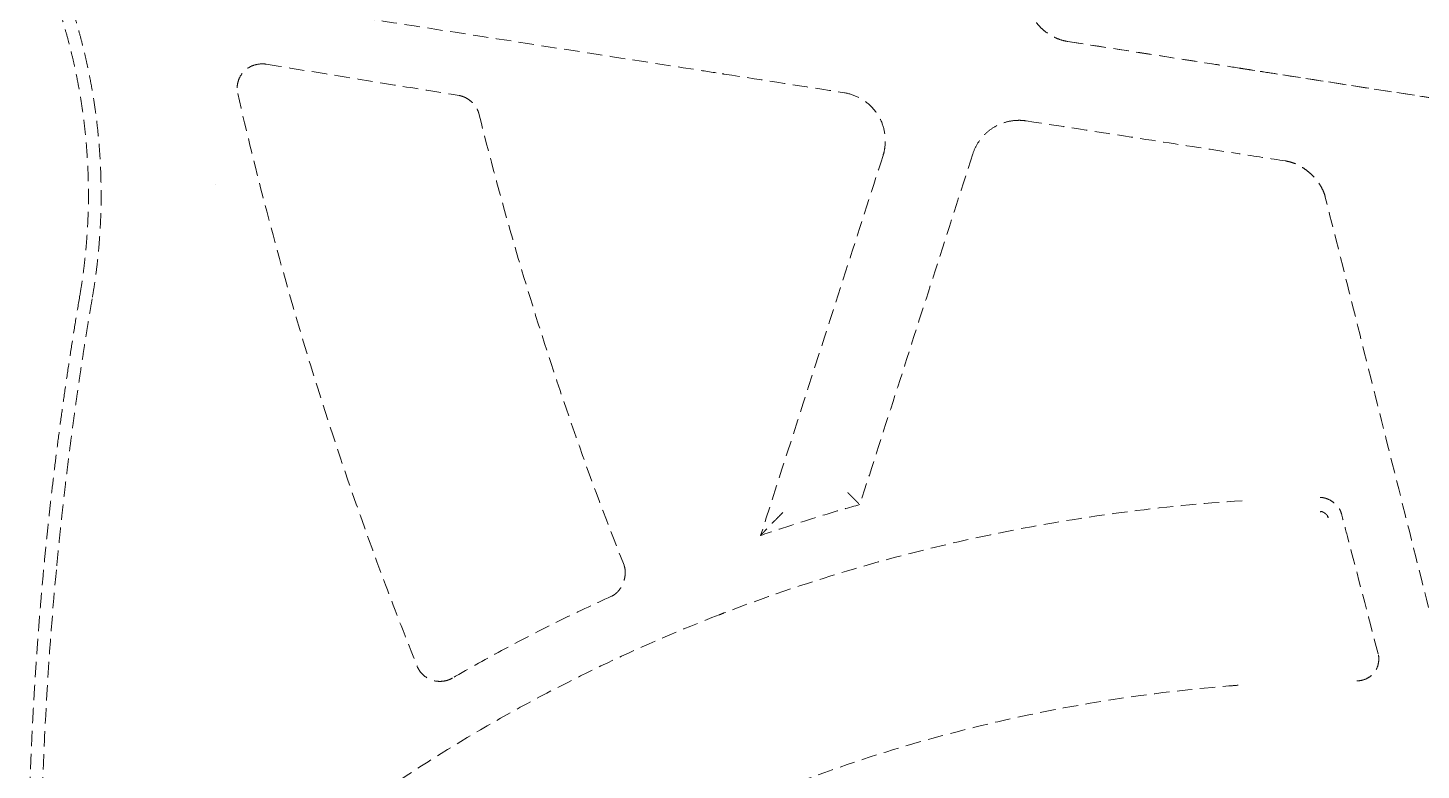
# Model space of a CAD drawing. Header units: millimetres. Extents: x -4194 to 3683, y -2760 to 1498.
# Drawn here: x -539.8 to -424.8, y 105.6 to 166.8 of the extents above; entities that cross this region are included whole.
import ezdxf

# ---------------------------------------------------------------- set-up
doc = ezdxf.new("R2010")
doc.units = ezdxf.units.MM
doc.linetypes.add('HIDDEN', pattern=[1.905, 1.27, -0.635])
doc.layers.add('DIKOM_ОБЪЕКТ', color=7, linetype='Continuous')

msp = doc.modelspace()

# ---------------------------------------------------------------- linework, layer by layer
at = {"layer": 'DIKOM_ОБЪЕКТ', "color": 7, "linetype": 'HIDDEN', "lineweight": 15, "extrusion": (-1, -3.06162e-16, -2.22045e-16)}
for p, q in [((-520.431, 163.853), (-520.49, 163.853)), ((-505.813, 112.894), (-505.79, 112.894))]:
    msp.add_line(p, q, dxfattribs=at)
at = {"layer": 'DIKOM_ОБЪЕКТ', "color": 7, "linetype": 'HIDDEN', "lineweight": 15}
for points, knots in [([(-457.17, 170.879), (-457.227, 170.703), (-457.311, 170.348), (-457.365, 169.789), (-457.34, 169.2), (-457.195, 168.419), (-456.88, 167.673), (-456.405, 167.04), (-455.984, 166.626), (-455.514, 166.279), (-455.009, 166.003), (-454.495, 165.807), (-454.149, 165.727), (-453.97, 165.699)], [0, 0, 0, 0, 0.0833333, 0.1666667, 0.25, 0.3333333, 0.5, 0.5833333, 0.6666667, 0.75, 0.8333333, 0.9166667, 1, 1, 1, 1]), ([(-521.899, 169.15), (-518.671, 168.649), (-515.428, 168.147), (-507.659, 166.942), (-503.119, 166.238), (-494.017, 164.825), (-489.45, 164.116), (-484.091, 163.284), (-483.303, 163.161), (-482.515, 163.039)], [0, 0, 0, 0, 10.0021527, 10.0021527, 23.8920108, 23.8920108, 37.7832365, 37.7832365, 40.1772384, 40.1772384, 40.1772384, 40.1772384]), ([(-453.974, 165.699), (-450.005, 165.085), (-445.287, 164.353), (-440.569, 163.621), (-439.82, 163.504)], [0, 0, 0, 0, 0.21008889, 0.24973471, 0.24973471, 0.24973471, 0.24973471]), ([(-520.487, 163.852), (-520.702, 163.853), (-520.92, 163.818), (-521.342, 163.686), (-521.55, 163.585), (-521.918, 163.32), (-522.08, 163.15), (-522.315, 162.795), (-522.399, 162.609), (-522.518, 162.211), (-522.548, 161.991), (-522.54, 161.651), (-522.526, 161.527), (-522.498, 161.406)], [0, 0, 0, 0, 0.6492606, 0.6492606, 1.330215, 1.330215, 2.0120905, 2.0120905, 2.6102029, 2.6102029, 3.2590904, 3.2590904, 3.631009, 3.631009, 3.631009, 3.631009]), ([(-397.309, 156.909), (-400.601, 157.419), (-403.894, 157.93), (-417.066, 159.973), (-426.949, 161.505), (-437.483, 163.141), (-438.135, 163.243), (-439.031, 163.382), (-439.276, 163.42), (-439.612, 163.472), (-439.704, 163.486), (-439.8, 163.501), (-439.804, 163.502), (-439.811, 163.503), (-439.814, 163.503), (-439.817, 163.504), (-439.819, 163.504), (-439.825, 163.505), (-439.82, 163.504), (-439.82, 163.504), (-439.82, 163.504), (-439.82, 163.504), (-439.82, 163.504), (-439.82, 163.504), (-439.82, 163.504), (-439.82, 163.504)], [0, 0, 0, 0, 10.0000795, 10.0000795, 40.0022256, 40.0022256, 41.9817858, 41.9817858, 42.7241206, 42.7241206, 43.0024962, 43.0024962, 43.0155451, 43.0155451, 43.0233576, 43.0233576, 43.0272638, 43.0272638, 43.0428895, 43.0428895, 43.043866, 43.043866, 43.0441102, 43.0441102, 43.0442323, 43.0442323, 43.0442323, 43.0442323]), ([(-397.125, 156.88), (-397.152, 156.885), (-397.178, 156.889), (-397.388, 156.921), (-397.571, 156.95), (-398.732, 157.13), (-399.71, 157.281), (-403.294, 157.837), (-405.902, 158.241), (-416.335, 159.859), (-424.164, 161.073), (-434.601, 162.694), (-439.821, 163.504), (-439.82, 163.504)], [0.3874814, 0.3874814, 0.3874814, 0.3874814, 0.4678396, 0.4678396, 1.024597, 1.024597, 3.993972, 3.993972, 11.9123391, 11.9123391, 35.679313, 35.679313, 43.601323, 43.601323, 43.601323, 43.601323]), ([(-482.331, 163.01), (-482.351, 163.013), (-482.392, 163.019), (-482.453, 163.029), (-482.494, 163.035), (-482.515, 163.039)], [-0.0000002, -0.0000002, -0.0000002, -0.0000002, 0.3321877, 0.6655208, 1, 1, 1, 1]), ([(-522.498, 161.406), (-521.75, 158.161), (-520.953, 154.927), (-518.731, 146.475), (-517.224, 141.276), (-513.955, 130.995), (-512.193, 125.908), (-509.456, 118.619), (-508.583, 116.376), (-507.685, 114.143)], [0, 0, 0, 0, 10.0011452, 10.0011452, 26.249684, 26.249684, 42.4123563, 42.4123563, 49.641119, 49.641119, 49.641119, 49.641119]), ([(-472.417, 161.469), (-472.026, 161.409), (-471.64, 161.282), (-470.914, 160.922), (-470.567, 160.68), (-469.941, 160.089), (-469.664, 159.721), (-469.285, 158.958), (-469.161, 158.564), (-469.029, 157.74), (-469.025, 157.3), (-469.121, 156.677), (-469.166, 156.48), (-469.228, 156.289)], [0, 0, 0, 0, 1.1903935, 1.1903935, 2.4323774, 2.4323774, 3.7732326, 3.7732326, 4.9867262, 4.9867262, 6.2759771, 6.2759771, 6.8777698, 6.8777698, 6.8777698, 6.8777698]), ([(-457.994, 159.195), (-458.11, 159.195), (-458.538, 159.175), (-459.273, 159.026), (-460.133, 158.632), (-460.871, 158.04), (-461.456, 157.292), (-461.722, 156.725), (-461.82, 156.419)], [0.10496248, 0.10496248, 0.10496248, 0.10496248, 0.16666667, 0.33333333, 0.5, 0.66666667, 0.83333333, 1, 1, 1, 1]), ([(-457.404, 159.149), (-454.111, 158.64), (-450.817, 158.131), (-444.955, 157.225), (-442.388, 156.828), (-439.82, 156.432)], [0, 0, 0, 0, 10.0000828, 10.0000828, 17.7935281, 17.7935281, 17.7935281, 17.7935281]), ([(-469.228, 156.289), (-470.25, 153.117), (-471.272, 149.944), (-474.64, 139.494), (-476.985, 132.217), (-479.33, 124.94)], [0, 0, 0, 0, 10.0000008, 10.0000008, 32.937773, 32.937773, 32.937773, 32.937773]), ([(-439.579, 127.801), (-442.907, 127.59), (-446.23, 127.265), (-453.158, 126.353), (-456.764, 125.745), (-463.899, 124.257), (-467.434, 123.382), (-474.411, 121.371), (-477.856, 120.232), (-481.61, 118.825), (-481.971, 118.688), (-482.331, 118.549)], [0, 0, 0, 0, 10.0056216, 10.0056216, 20.9623457, 20.9623457, 31.8746424, 31.8746424, 42.7496985, 42.7496985, 43.9078372, 43.9078372, 43.9078372, 43.9078372]), ([(-472.125, 128.47), (-472.099, 128.443), (-472.069, 128.412), (-472.019, 128.36), (-472.001, 128.342), (-471.973, 128.313), (-471.959, 128.299), (-471.942, 128.281), (-471.934, 128.273), (-471.929, 128.268), (-471.927, 128.266), (-471.87, 128.207), (-471.827, 128.163), (-471.78, 128.115), (-471.767, 128.102), (-471.753, 128.087), (-471.748, 128.082), (-471.743, 128.077), (-471.741, 128.075), (-471.738, 128.072), (-471.737, 128.071), (-471.737, 128.071), (-471.737, 128.071), (-471.669, 128.001), (-471.608, 127.939), (-471.53, 127.86), (-471.506, 127.835), (-471.472, 127.802), (-471.456, 127.786), (-471.441, 127.771), (-471.431, 127.761), (-471.428, 127.757), (-471.377, 127.707), (-471.338, 127.668), (-471.288, 127.619), (-471.273, 127.604), (-471.245, 127.577), (-471.234, 127.566), (-471.176, 127.511), (-471.152, 127.489), (-471.148, 127.489)], [0, 0, 0, 0, 0.0625, 0.0625, 0.09375, 0.09375, 0.109375, 0.1171875, 0.1210938, 0.1210938, 0.125, 0.125, 0.1875, 0.1875, 0.21875, 0.21875, 0.234375, 0.234375, 0.2421875, 0.2460938, 0.2480469, 0.2480469, 0.25, 0.25, 0.375, 0.375, 0.4375, 0.4375, 0.46875, 0.484375, 0.484375, 0.5, 0.5, 0.625, 0.625, 0.6875, 0.6875, 0.75, 0.75, 1, 1, 1, 1]), ([(-433.15, 128.069), (-433.049, 128.071), (-432.916, 128.058), (-432.785, 128.028), (-432.749, 128.018)], [0, 0, 0, 0, 0.125, 0.17113282, 0.17113282, 0.17113282, 0.17113282]), ([(-433.148, 128.069), (-433.04, 128.071), (-432.932, 128.059), (-432.73, 128.016), (-432.636, 127.987), (-432.368, 127.88), (-432.209, 127.787), (-431.917, 127.567), (-431.784, 127.439), (-431.608, 127.21), (-431.553, 127.128), (-431.457, 126.944), (-431.416, 126.844), (-431.388, 126.739)], [0, 0, 0, 0, 0.125, 0.125, 0.25, 0.25, 0.5, 0.5, 0.75, 0.75, 0.875, 0.875, 1, 1, 1, 1]), ([(-477.498, 126.831), (-477.546, 126.782), (-477.601, 126.728), (-477.69, 126.637), (-477.722, 126.606), (-477.771, 126.556), (-477.796, 126.531), (-477.826, 126.501), (-477.839, 126.488), (-477.848, 126.479), (-477.853, 126.473), (-477.911, 126.414), (-477.966, 126.359), (-478.049, 126.276), (-478.09, 126.234), (-478.131, 126.192), (-478.158, 126.164), (-478.171, 126.151), (-478.302, 126.017), (-478.407, 125.91), (-478.548, 125.767), (-478.592, 125.721), (-478.653, 125.658), (-478.683, 125.627), (-478.716, 125.593), (-478.73, 125.579), (-478.739, 125.57), (-478.742, 125.566), (-478.791, 125.516), (-478.832, 125.474), (-478.888, 125.415), (-478.915, 125.387), (-478.941, 125.36), (-478.957, 125.343), (-478.964, 125.335), (-479.009, 125.288), (-479.043, 125.253), (-479.089, 125.205), (-479.11, 125.182), (-479.131, 125.161), (-479.144, 125.147), (-479.149, 125.141), (-479.186, 125.103), (-479.211, 125.076), (-479.243, 125.041), (-479.258, 125.025), (-479.271, 125.011), (-479.279, 125.002), (-479.282, 124.998), (-479.318, 124.957), (-479.333, 124.939), (-479.33, 124.939)], [0, 0, 0, 0, 0.0625, 0.0625, 0.09375, 0.09375, 0.109375, 0.1171875, 0.1210938, 0.1210938, 0.125, 0.125, 0.1875, 0.1875, 0.21875, 0.234375, 0.234375, 0.25, 0.25, 0.375, 0.375, 0.4375, 0.4375, 0.46875, 0.484375, 0.4921875, 0.4921875, 0.5, 0.5, 0.5625, 0.5625, 0.59375, 0.609375, 0.609375, 0.625, 0.625, 0.6875, 0.6875, 0.71875, 0.734375, 0.734375, 0.75, 0.75, 0.8125, 0.8125, 0.84375, 0.859375, 0.859375, 0.875, 0.875, 1, 1, 1, 1]), ([(-432.502, 126.489), (-432.521, 126.528), (-432.561, 126.588), (-432.661, 126.697), (-432.722, 126.75), (-432.852, 126.838), (-432.921, 126.874), (-433.016, 126.907), (-433.046, 126.915), (-433.091, 126.924), (-433.108, 126.925), (-433.117, 126.87)], [0, 0, 0, 0, 0.25, 0.25, 0.5, 0.5, 0.75, 0.75, 0.875, 0.875, 1, 1, 1, 1]), ([(-428.357, 115.169), (-429.202, 118.394), (-430.046, 121.618), (-431.057, 125.475), (-431.222, 126.107), (-431.388, 126.739)], [0, 0, 0, 0, 10.0000004, 10.0000004, 11.9605153, 11.9605153, 11.9605153, 11.9605153]), ([(-538.768, 94.189), (-538.768, 96.541), (-538.74, 98.895), (-538.657, 102.429), (-538.605, 104.196), (-538.526, 106.258), (-538.489, 107.142), (-538.463, 107.732), (-538.449, 108.029), (-538.215, 113.003), (-537.883, 117.706), (-537.436, 122.424)], [0, 0, 0, 0, 0.25, 0.25, 0.375, 0.4375, 0.46875, 0.46875, 0.5, 0.5, 1, 1, 1, 1]), ([(-482.764, 118.382), (-485.873, 117.177), (-488.94, 115.86), (-494.955, 113.01), (-497.91, 111.477), (-503.747, 108.184), (-506.63, 106.413), (-512.247, 102.67), (-514.987, 100.697), (-519.963, 96.816), (-522.222, 94.928), (-524.412, 92.97)], [0, 0, 0, 0, 10.0079915, 10.0079915, 20.0132139, 20.0132139, 30.209395, 30.209395, 40.4155968, 40.4155968, 49.3394468, 49.3394468, 49.3394468, 49.3394468]), ([(-430.086, 112.939), (-429.918, 112.939), (-429.748, 112.967), (-429.41, 113.068), (-429.239, 113.148), (-428.916, 113.362), (-428.765, 113.506), (-428.537, 113.817), (-428.453, 113.984), (-428.34, 114.332), (-428.308, 114.516), (-428.3, 114.857), (-428.317, 115.017), (-428.357, 115.169)], [0, 0, 0, 0, 0.5044745, 0.5044745, 1.0590145, 1.0590145, 1.666014, 1.666014, 2.2154001, 2.2154001, 2.7639891, 2.7639891, 3.2371139, 3.2371139, 3.2371139, 3.2371139]), ([(-507.685, 114.143), (-507.616, 113.969), (-507.518, 113.806), (-507.273, 113.499), (-507.12, 113.356), (-506.767, 113.114), (-506.56, 113.016), (-506.174, 112.915), (-505.997, 112.893), (-505.821, 112.894)], [0, 0, 0, 0, 0.5614399, 0.5614399, 1.1773839, 1.1773839, 1.8459359, 1.8459359, 2.37473, 2.37473, 2.37473, 2.37473]), ([(-504.78, 113.159), (-504.876, 113.104), (-505.07, 113.014), (-505.39, 112.924), (-505.638, 112.896), (-505.773, 112.894), (-505.79, 112.894)], [0, 0, 0, 0, 0.1, 0.2, 0.3, 0.3146251, 0.3146251, 0.3146251, 0.3146251]), ([(-439.902, 112.576), (-440.16, 112.556), (-444.009, 112.257), (-451.626, 111.333), (-462.501, 109.06), (-472.974, 105.91), (-479.286, 103.412), (-482.32, 102.074)], [0.18561298, 0.18561298, 0.18561298, 0.18561298, 0.2, 0.4, 0.6, 0.8, 1, 1, 1, 1])]:
    msp.add_open_spline(points, degree=3, knots=knots, dxfattribs=at)
for points, weights in [([(-537.302, 168.523), (-534.764, 160.83), (-534.16, 152.753), (-535.526, 144.768)], [1, 0.980244208265, 0.980244208265, 1]), ([(-534.492, 144.591), (-533.098, 152.746), (-533.715, 160.995), (-536.307, 168.851)], [1, 0.980244208301, 0.980244208301, 1]), ([(-482.515, 163.039), (-482.515, 163.039), (-482.515, 163.039), (-482.515, 163.039)], [1.17160199226, 1.17070362597, 1.16980878701, 1.16891747537]), ([(-535.526, 144.768), (-538.385, 128.05), (-539.82, 111.15), (-539.82, 94.189)], [1, 0.997609924387, 0.997609924387, 1]), ([(-537.434, 122.438), (-536.73, 129.857), (-535.749, 137.245), (-534.492, 144.591)], [1, 0.999534151203, 0.999534151203, 1]), ([(-431.388, 126.739), (-431.388, 126.739), (-431.388, 126.739), (-431.388, 126.739)], [1.16851973833, 1.16960792303, 1.17070137779, 1.17180010261]), ([(-432.541, 126.435), (-432.517, 126.442), (-432.493, 126.448), (-432.468, 126.454)], [1.17179997516, 1.1617086432, 1.15206187612, 1.14285967392])]:
    msp.add_rational_spline(points, weights, degree=3, dxfattribs=at)
for points in [[(-453.97, 165.699), (-453.971, 165.699), (-453.972, 165.699), (-453.974, 165.699)], [(-453.97, 165.699), (-449.443, 164.999), (-444.915, 164.296), (-440.385, 163.592)], [(-520.466, 163.852), (-520.464, 163.852), (-520.462, 163.852), (-520.46, 163.852)], [(-520.431, 163.853), (-520.335, 163.853), (-520.238, 163.845), (-520.14, 163.829)], [(-520.14, 163.829), (-518.387, 163.545), (-514.868, 162.972), (-509.557, 162.108), (-505.996, 161.529), (-504.21, 161.239)], [(-482.333, 163.012), (-482.333, 163.012), (-482.333, 163.012), (-482.333, 163.012)], [(-482.331, 163.01), (-479.027, 162.496), (-475.722, 161.982), (-472.418, 161.468)], [(-504.21, 161.239), (-504.117, 161.224), (-503.938, 161.178), (-503.677, 161.065), (-503.425, 160.911), (-503.193, 160.723), (-502.987, 160.509), (-502.812, 160.271), (-502.676, 160.018), (-502.613, 159.842), (-502.59, 159.749)], [(-472.418, 161.47), (-472.419, 161.47), (-472.419, 161.47), (-472.419, 161.47)], [(-502.59, 159.749), (-501.513, 155.455), (-499.187, 146.97), (-495.184, 134.533), (-492.189, 126.462), (-490.61, 122.479)], [(-457.994, 159.195), (-457.797, 159.195), (-457.599, 159.18), (-457.404, 159.149)], [(-461.82, 156.419), (-462.844, 153.239), (-464.901, 146.856), (-468.008, 137.213), (-470.093, 130.738), (-471.14, 127.489)], [(-435.99, 155.839), (-437.266, 156.037), (-438.542, 156.234), (-439.82, 156.432)], [(-435.989, 155.839), (-437.266, 156.037), (-438.543, 156.234), (-439.82, 156.432)], [(-432.72, 152.859), (-432.755, 152.998), (-432.844, 153.271), (-433.036, 153.676), (-433.291, 154.081), (-433.597, 154.463), (-433.943, 154.812), (-434.322, 155.122), (-434.722, 155.384), (-435.14, 155.597), (-435.562, 155.752), (-435.846, 155.817), (-435.99, 155.839)], [(-435.99, 155.839), (-435.99, 155.839), (-435.989, 155.839), (-435.989, 155.839)], [(-524.315, 153.873), (-524.315, 153.873), (-524.315, 153.873), (-524.315, 153.873)], [(-424.2, 118.989), (-425.136, 122.706), (-427.012, 130.171), (-429.851, 141.461), (-431.761, 149.05), (-432.72, 152.859)], [(-433.15, 128.069), (-433.149, 128.069), (-433.149, 128.069), (-433.148, 128.069)], [(-471.14, 127.489), (-472.041, 127.237), (-473.848, 126.713), (-476.575, 125.863), (-478.404, 125.254), (-479.32, 124.939)], [(-471.14, 127.489), (-471.143, 127.489), (-471.145, 127.489), (-471.148, 127.489)], [(-431.39, 126.739), (-431.39, 126.739), (-431.39, 126.739), (-431.39, 126.739)], [(-432.55, 126.465), (-432.551, 126.465), (-432.552, 126.465), (-432.553, 126.465)], [(-432.478, 126.432), (-432.468, 126.432), (-432.458, 126.432), (-432.448, 126.431)], [(-479.32, 124.939), (-479.323, 124.939), (-479.327, 124.939), (-479.33, 124.939)], [(-479.312, 124.964), (-479.312, 124.964), (-479.312, 124.964), (-479.312, 124.964)], [(-537.436, 122.424), (-537.435, 122.429), (-537.435, 122.433), (-537.434, 122.438)], [(-490.61, 122.479), (-490.573, 122.387), (-490.523, 122.199), (-490.498, 121.902), (-490.519, 121.595), (-490.583, 121.289), (-490.681, 120.999), (-490.812, 120.724), (-490.973, 120.471), (-491.162, 120.245), (-491.379, 120.056), (-491.542, 119.959), (-491.63, 119.919)], [(-491.63, 119.919), (-493.117, 119.25), (-496.074, 117.857), (-500.462, 115.604), (-503.347, 113.993), (-504.78, 113.159)], [(-482.331, 118.549), (-482.476, 118.494), (-482.62, 118.438), (-482.764, 118.382)], [(-430.09, 112.939), (-430.098, 112.939), (-430.107, 112.939), (-430.115, 112.939)], [(-430.09, 112.939), (-430.089, 112.939), (-430.088, 112.939), (-430.088, 112.939)], [(-430.086, 112.939), (-430.087, 112.939), (-430.087, 112.939), (-430.088, 112.939)]]:
    msp.add_open_spline(points, degree=3, dxfattribs=at)

doc.saveas('drawing.dxf')
